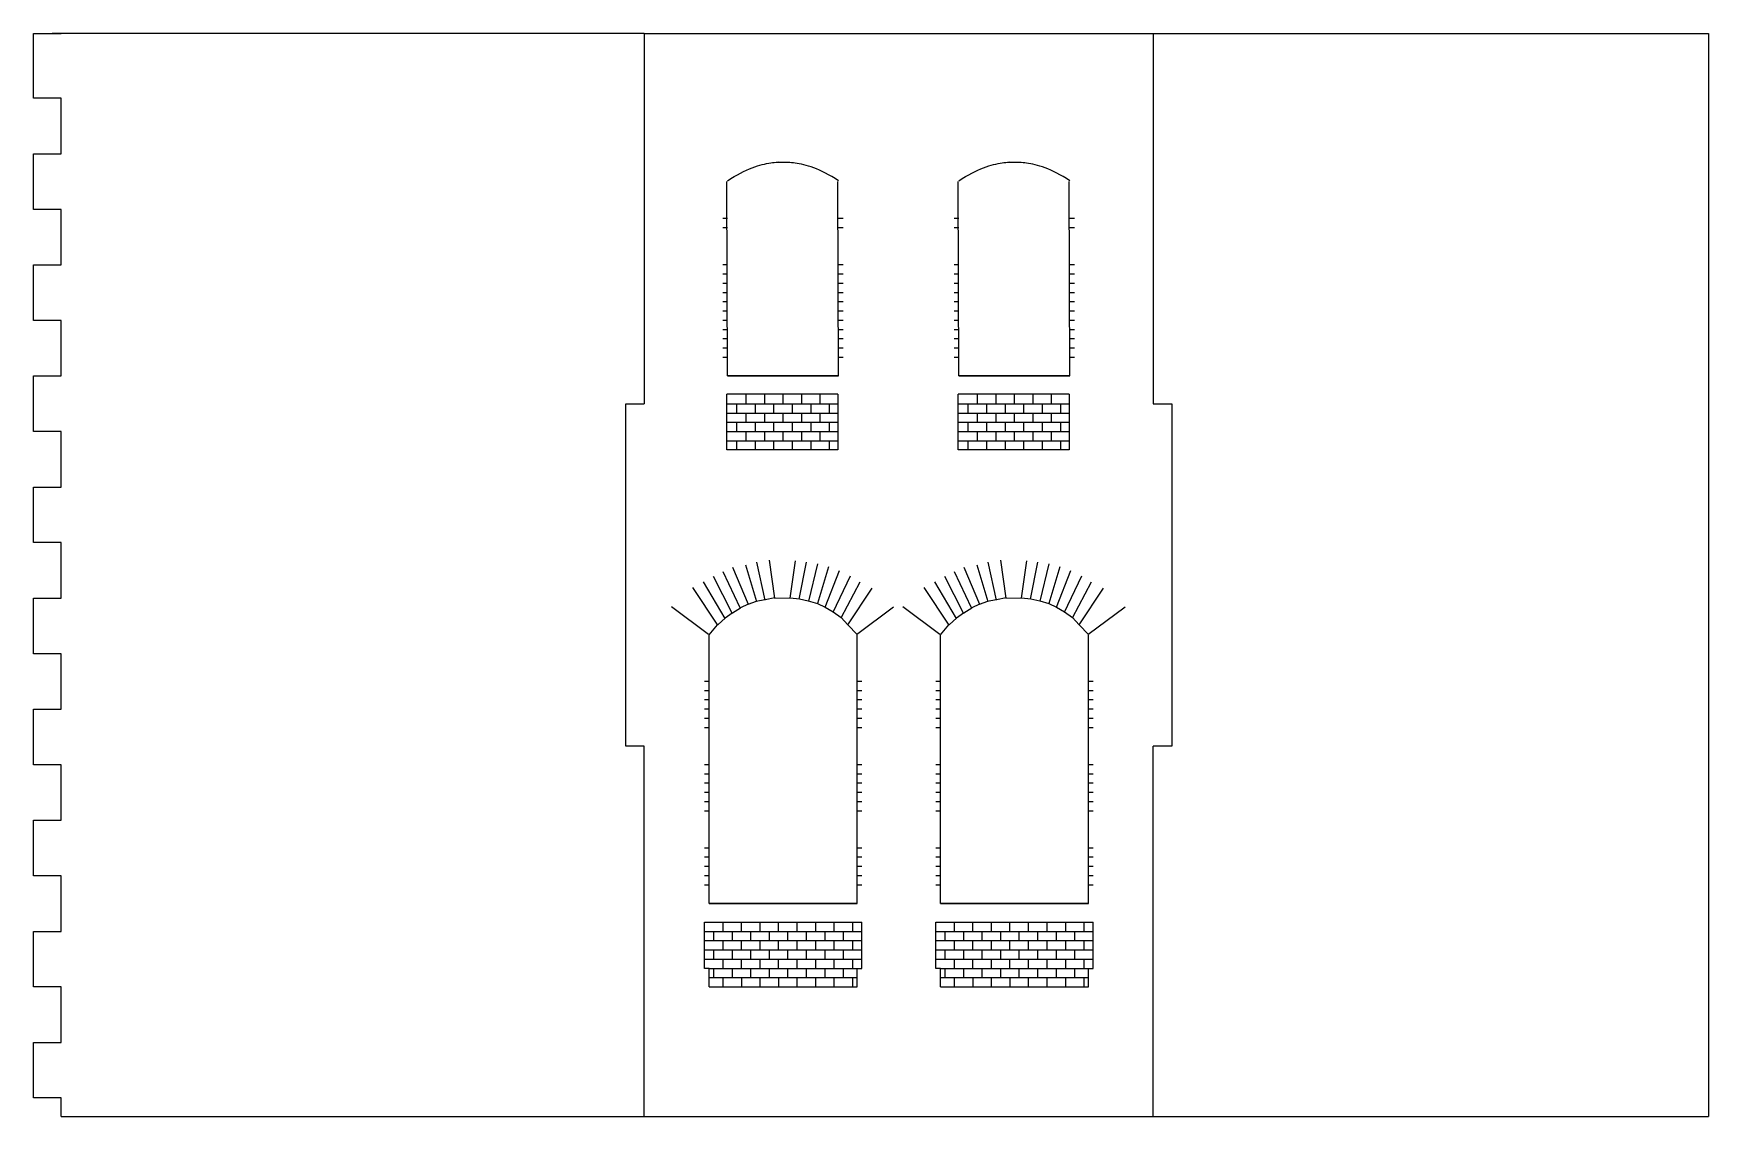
# Model space of a CAD drawing. Extents: x 11 to 192, y 47 to 164.
import ezdxf

# ---------------------------------------------------------------- set-up
doc = ezdxf.new("R2010")
doc.units = 0
doc.header["$MEASUREMENT"] = 0
doc.layers.add('OHNE_NAMEN', color=5, linetype='CONTINUOUS')

msp = doc.modelspace()

# ---------------------------------------------------------------- linework, layer by layer
at = {"layer": 'OHNE_NAMEN', "color": 5, "linetype": 'CONTINUOUS'}
for p, q in [((11, 157.0002), (11, 164)), ((11, 164), (14, 164)), ((77.0001, 164), (13, 164)), ((77.0001, 164), (131.9999, 164)), ((77.0004, 163.9997), (77.0004, 124)), ((131.9999, 164), (192, 164)), ((131.9999, 163.9997), (131.9999, 124)), ((192, 164), (192, 46.9999)), ((14, 157.0002), (11, 157.0002)), ((14, 151.0002), (14, 157.0002)), ((11, 145.0001), (11, 151.0002)), ((11, 151.0002), (14, 151.0002)), ((14, 145.0001), (11, 145.0001)), ((14, 139.0001), (14, 145.0001)), ((11, 133), (11, 139.0001)), ((11, 139.0001), (14, 139.0001)), ((14, 133), (11, 133)), ((14, 127), (14, 133)), ((11, 121), (11, 127)), ((11, 127), (14, 127)), ((75.0006, 86.9999), (75.0006, 123.9996)), ((75.0006, 123.9996), (77.0004, 123.9996)), ((131.9999, 123.9996), (133.9998, 123.9996)), ((133.9998, 123.9996), (133.9998, 86.9999)), ((14, 121), (11, 121)), ((14, 114.9999), (14, 121)), ((11, 109.0002), (11, 114.9999)), ((11, 114.9999), (14, 114.9999)), ((14, 109.0002), (11, 109.0002)), ((14, 103.0002), (14, 109.0002)), ((11, 97.0001), (11, 103.0002)), ((11, 103.0002), (14, 103.0002)), ((14, 97.0001), (11, 97.0001)), ((14, 91.0001), (14, 97.0001)), ((11, 85), (11, 91.0001)), ((11, 91.0001), (14, 91.0001)), ((77.0004, 86.9999), (75.0006, 86.9999)), ((77.0004, 46.9999), (77.0004, 86.9996)), ((133.9998, 86.9999), (131.9999, 86.9999)), ((131.9999, 46.9999), (131.9999, 86.9996)), ((14, 85), (11, 85)), ((14, 79), (14, 85)), ((11, 73), (11, 79)), ((11, 79), (14, 79)), ((14, 73), (11, 73)), ((14, 66.9999), (14, 73)), ((11, 60.9999), (11, 66.9999)), ((11, 66.9999), (14, 66.9999)), ((14, 60.9999), (11, 60.9999)), ((14, 55.0002), (14, 60.9999)), ((11, 49.0001), (11, 55.0002)), ((11, 55.0002), (14, 55.0002)), ((14, 49.0001), (11, 49.0001)), ((14, 46.9999), (14, 49.0001)), ((14, 47.0002), (76.9997, 47.0002)), ((77.0001, 46.9999), (131.9999, 46.9999)), ((131.9999, 47.0002), (192, 47.0002))]:
    msp.add_line(p, q, dxfattribs=at)
at = {"layer": 'OHNE_NAMEN', "color": 1, "linetype": 'CONTINUOUS'}
for p, q in [((92.5089, 150.0808), (91.5091, 150.0886)), ((117.5092, 150.0808), (116.5094, 150.0886)), ((85.9998, 127), (85.9264, 148.0294)), ((97.9999, 127), (97.9265, 148.0294)), ((111.0001, 126.9996), (110.9267, 148.0294)), ((123.0002, 126.9996), (122.9268, 148.0294)), ((85.9998, 143.9996), (85.4999, 143.9996)), ((85.9998, 142.9995), (85.4999, 142.9995)), ((98.4998, 143.9996), (97.9999, 143.9996)), ((98.4998, 142.9995), (97.9999, 142.9995)), ((111.0001, 143.9996), (110.5002, 143.9996)), ((111.0001, 142.9995), (110.5002, 142.9995)), ((123.5001, 143.9996), (123.0002, 143.9996)), ((123.5001, 142.9995), (123.0002, 142.9995)), ((85.9998, 139.0001), (85.4999, 139.0001)), ((85.9998, 137.9996), (85.4999, 137.9996)), ((98.4998, 139.0001), (97.9999, 139.0001)), ((98.4998, 137.9996), (97.9999, 137.9996)), ((111.0001, 139.0001), (110.5002, 139.0001)), ((111.0001, 137.9996), (110.5002, 137.9996)), ((123.5001, 139.0001), (123.0002, 139.0001)), ((123.5001, 137.9996), (123.0002, 137.9996)), ((85.9998, 136.9995), (85.4999, 136.9995)), ((85.9998, 135.9997), (85.4999, 135.9997)), ((98.4998, 136.9995), (97.9999, 136.9995)), ((98.4998, 135.9997), (97.9999, 135.9997)), ((111.0001, 136.9995), (110.5002, 136.9995)), ((111.0001, 135.9997), (110.5002, 135.9997)), ((123.5001, 136.9995), (123.0002, 136.9995)), ((123.5001, 135.9997), (123.0002, 135.9997)), ((85.9998, 134.9996), (85.4999, 134.9996)), ((85.9998, 133.9998), (85.4999, 133.9998)), ((98.4998, 134.9996), (97.9999, 134.9996)), ((98.4998, 133.9998), (97.9999, 133.9998)), ((111.0001, 134.9996), (110.5002, 134.9996)), ((111.0001, 133.9998), (110.5002, 133.9998)), ((123.5001, 134.9996), (123.0002, 134.9996)), ((123.5001, 133.9998), (123.0002, 133.9998)), ((85.9998, 132.9997), (85.4999, 132.9997)), ((98.4998, 132.9997), (97.9999, 132.9997)), ((111.0001, 132.9997), (110.5002, 132.9997)), ((123.5001, 132.9997), (123.0002, 132.9997)), ((85.9998, 131.9996), (85.4999, 131.9996)), ((85.9998, 131.0001), (85.4999, 131.0001)), ((98.4998, 131.9996), (97.9999, 131.9996)), ((98.4998, 131.0001), (97.9999, 131.0001)), ((111.0001, 131.9996), (110.5002, 131.9996)), ((111.0001, 130.9998), (110.5002, 130.9998)), ((123.5001, 131.9996), (123.0002, 131.9996)), ((123.5001, 130.9998), (123.0002, 130.9998)), ((85.9998, 130), (85.4999, 130)), ((85.9998, 128.9995), (85.4999, 128.9995)), ((98.4998, 130), (97.9999, 130)), ((98.4998, 128.9995), (97.9999, 128.9995)), ((111.0001, 129.9997), (110.5002, 129.9997)), ((111.0001, 128.9995), (110.5002, 128.9995)), ((123.5001, 129.9997), (123.0002, 129.9997)), ((123.5001, 128.9995), (123.0002, 128.9995)), ((85.9882, 127.0702), (97.9879, 127.0702)), ((85.9998, 127.0004), (97.9999, 127.0004)), ((110.9885, 127.0702), (122.9882, 127.0702)), ((110.9998, 127.0004), (122.9999, 127.0004)), ((85.7426, 100.8578), (86.4955, 101.4222)), ((86.5188, 101.4222), (87.3891, 101.9401)), ((88.2357, 102.3394), (87.3891, 101.9401)), ((89.1057, 102.6216), (88.1888, 102.3041)), ((90.0112, 102.8333), (89.094, 102.6216)), ((91.1049, 103.0213), (90.0465, 102.8333)), ((91.0816, 102.9984), (92.7746, 103.0213)), ((92.7746, 103.0213), (93.7627, 102.9275)), ((93.7627, 102.9275), (94.7268, 102.7158)), ((94.7268, 102.7158), (95.7146, 102.4336)), ((95.7146, 102.4336), (96.5376, 102.0336)), ((96.5376, 102.0336), (97.4079, 101.5164)), ((97.4079, 101.5164), (98.2782, 100.9047)), ((110.7426, 100.8578), (111.4954, 101.4222)), ((111.5187, 101.4222), (112.389, 101.9397)), ((113.2357, 102.3394), (112.389, 101.9397)), ((114.1056, 102.6216), (113.1887, 102.3041)), ((115.0112, 102.8333), (114.094, 102.6216)), ((116.1048, 103.0213), (115.0465, 102.8333)), ((116.0815, 102.9981), (117.7745, 103.0213)), ((117.7745, 103.0213), (118.7626, 102.9275)), ((118.7626, 102.9275), (119.7268, 102.7158)), ((119.7268, 102.7158), (120.7146, 102.4336)), ((120.7146, 102.4336), (121.5376, 102.0336)), ((121.5376, 102.0336), (122.4079, 101.5164)), ((122.4079, 101.5164), (123.2782, 100.9047)), ((84.0257, 99.0469), (84.9196, 100.1053)), ((84.9432, 100.1053), (85.7663, 100.8578)), ((98.2782, 100.9047), (98.9838, 100.1286)), ((98.9838, 100.1286), (99.9949, 99.0702)), ((109.0256, 99.0469), (109.9196, 100.1053)), ((109.9432, 100.1053), (110.7662, 100.8578)), ((123.2782, 100.9047), (123.9838, 100.1286)), ((123.9838, 100.1286), (124.9948, 99.0702)), ((83.9999, 69.9999), (83.9999, 98.9997)), ((99.9998, 69.9999), (100.0001, 98.9997)), ((108.9999, 69.9999), (108.9999, 98.9997)), ((124.9997, 69.9999), (125.0001, 98.9997)), ((83.9999, 93.9997), (83.5, 93.9997)), ((83.9999, 92.9996), (83.5, 92.9996)), ((100.5, 93.9997), (99.9998, 93.9997)), ((100.5, 92.9996), (99.9998, 92.9996)), ((108.9999, 93.9997), (108.5, 93.9997)), ((108.9999, 92.9996), (108.5, 92.9996)), ((125.5, 93.9997), (124.9997, 93.9997)), ((125.5, 92.9996), (124.9997, 92.9996)), ((83.9999, 91.9995), (83.5, 91.9995)), ((83.9999, 90.9997), (83.5, 90.9997)), ((100.5, 91.9995), (99.9998, 91.9995)), ((100.5, 90.9997), (99.9998, 90.9997)), ((108.9999, 91.9995), (108.5, 91.9995)), ((108.9999, 90.9997), (108.5, 90.9997)), ((125.5, 91.9995), (124.9997, 91.9995)), ((125.5, 90.9997), (124.9997, 90.9997)), ((83.9999, 89.9996), (83.5, 89.9996)), ((83.9999, 88.9998), (83.5, 88.9998)), ((100.5, 89.9996), (99.9998, 89.9996)), ((100.5, 88.9998), (99.9998, 88.9998)), ((108.9999, 90), (108.5, 90)), ((108.9999, 89.0002), (108.5, 89.0002)), ((125.5, 90), (124.9997, 90)), ((125.5, 89.0002), (124.9997, 89.0002)), ((83.9999, 84.9997), (83.5, 84.9997)), ((83.9999, 83.9996), (83.5, 83.9996)), ((100.5, 84.9997), (99.9998, 84.9997)), ((100.5, 83.9996), (99.9998, 83.9996)), ((108.9999, 84.9997), (108.5, 84.9997)), ((108.9999, 83.9999), (108.5, 83.9999)), ((125.5, 84.9997), (124.9997, 84.9997)), ((125.5, 83.9999), (124.9997, 83.9999)), ((83.9999, 82.9998), (83.5, 82.9998)), ((83.9999, 81.9997), (83.5, 81.9997)), ((100.5, 82.9998), (99.9998, 82.9998)), ((100.5, 81.9997), (99.9998, 81.9997)), ((108.9999, 82.9998), (108.5, 82.9998)), ((108.9999, 82), (108.5, 82)), ((125.5, 82.9998), (124.9997, 82.9998)), ((125.5, 82), (124.9997, 82)), ((83.9999, 80.9995), (83.5, 80.9995)), ((83.9999, 79.9998), (83.5, 79.9998)), ((100.5, 80.9995), (99.9998, 80.9995)), ((100.5, 79.9998), (99.9998, 79.9998)), ((108.9999, 80.9995), (108.5, 80.9995)), ((108.9999, 79.9998), (108.5, 79.9998)), ((125.5, 80.9995), (124.9997, 80.9995)), ((125.5, 79.9998), (124.9997, 79.9998)), ((83.9999, 76), (83.5, 76)), ((83.9999, 74.9999), (83.5, 74.9999)), ((100.5, 76), (99.9998, 76)), ((100.5, 74.9999), (99.9998, 74.9999)), ((108.9999, 76), (108.5, 76)), ((108.9999, 74.9999), (108.5, 74.9999)), ((125.5, 76), (124.9997, 76)), ((125.5, 74.9999), (124.9997, 74.9999)), ((83.9999, 74.0001), (83.5, 74.0001)), ((83.9999, 73), (83.5, 73)), ((100.5, 74.0001), (99.9998, 74.0001)), ((100.5, 73), (99.9998, 73)), ((108.9999, 74.0001), (108.5, 74.0001)), ((108.9999, 73), (108.5, 73)), ((125.5, 74.0001), (124.9997, 74.0001)), ((125.5, 73), (124.9997, 73)), ((83.9999, 72.0002), (83.5, 72.0002)), ((100.5, 72.0002), (99.9998, 72.0002)), ((108.9999, 72.0002), (108.5, 72.0002)), ((125.5, 72.0002), (124.9997, 72.0002)), ((99.9998, 70.0003), (83.9999, 70.0003)), ((83.9999, 70.0003), (99.9998, 70.0003)), ((125.0001, 70.0003), (108.9999, 70.0003)), ((108.9999, 70.0003), (124.9997, 70.0003))]:
    msp.add_line(p, q, dxfattribs=at)
at = {"layer": 'OHNE_NAMEN', "color": 7, "linetype": 'CONTINUOUS'}
for p, q in [((97.9265, 125.0294), (85.9264, 125.0294)), ((85.9264, 119.0293), (85.9264, 125.0294)), ((88.0173, 124.0293), (88.0173, 125.0294)), ((90.0172, 124.0293), (90.0172, 125.0294)), ((92.0175, 124.0293), (92.0175, 125.0294)), ((94.0174, 124.0293), (94.0174, 125.0294)), ((96.0173, 124.0293), (96.0173, 125.0294)), ((97.9265, 125.0294), (97.9265, 119.0293)), ((122.9268, 125.0294), (110.9267, 125.0294)), ((110.9267, 119.0293), (110.9267, 125.0294)), ((113.0176, 124.0293), (113.0176, 125.0294)), ((115.0176, 124.0293), (115.0176, 125.0294)), ((117.0178, 124.0293), (117.0178, 125.0294)), ((119.0177, 124.0293), (119.0177, 125.0294)), ((121.0176, 124.0293), (121.0176, 125.0294)), ((122.9268, 125.0294), (122.9268, 119.0293)), ((85.9998, 123.9996), (97.9999, 123.9996)), ((87.0172, 123.0295), (87.0172, 124.0293)), ((89.0171, 123.0295), (89.0171, 124.0293)), ((91.0174, 123.0295), (91.0174, 124.0293)), ((93.0173, 123.0295), (93.0173, 124.0293)), ((95.0172, 123.0295), (95.0172, 124.0293)), ((97.0174, 123.0295), (97.0174, 124.0293)), ((111.0001, 123.9996), (123.0002, 123.9996)), ((112.0175, 123.0291), (112.0175, 124.0293)), ((114.0174, 123.0291), (114.0174, 124.0293)), ((116.0177, 123.0291), (116.0177, 124.0293)), ((118.0176, 123.0291), (118.0176, 124.0293)), ((120.0175, 123.0291), (120.0175, 124.0293)), ((122.0177, 123.0291), (122.0177, 124.0293)), ((85.9998, 122.9995), (97.9999, 122.9995)), ((85.9998, 122.0001), (97.9999, 122.0001)), ((87.0172, 121.0296), (87.0172, 122.0294)), ((88.0173, 122.0294), (88.0173, 123.0295)), ((89.0171, 121.0296), (89.0171, 122.0294)), ((90.0172, 122.0294), (90.0172, 123.0295)), ((91.0174, 121.0296), (91.0174, 122.0294)), ((92.0175, 122.0294), (92.0175, 123.0295)), ((93.0173, 121.0296), (93.0173, 122.0294)), ((94.0174, 122.0294), (94.0174, 123.0295)), ((95.0172, 121.0296), (95.0172, 122.0294)), ((96.0173, 122.0294), (96.0173, 123.0295)), ((97.0174, 121.0296), (97.0174, 122.0294)), ((111.0001, 122.9995), (123.0002, 122.9995)), ((111.0001, 121.9997), (123.0002, 121.9997)), ((112.0175, 121.0292), (112.0175, 122.0294)), ((113.0176, 122.0294), (113.0176, 123.0295)), ((114.0174, 121.0292), (114.0174, 122.0294)), ((115.0176, 122.0294), (115.0176, 123.0295)), ((116.0177, 121.0292), (116.0177, 122.0294)), ((117.0178, 122.0294), (117.0178, 123.0295)), ((118.0176, 121.0292), (118.0176, 122.0294)), ((119.0177, 122.0294), (119.0177, 123.0295)), ((120.0175, 121.0292), (120.0175, 122.0294)), ((121.0176, 122.0294), (121.0176, 123.0295)), ((122.0177, 121.0292), (122.0177, 122.0294)), ((85.9998, 120.9996), (97.9999, 120.9996)), ((85.9998, 120.0002), (97.9999, 120.0002)), ((87.0172, 119.0293), (87.0172, 120.0295)), ((88.0173, 120.0295), (88.0173, 121.0296)), ((89.0171, 119.0293), (89.0171, 120.0295)), ((90.0172, 120.0295), (90.0172, 121.0296)), ((91.0174, 119.0293), (91.0174, 120.0295)), ((92.0175, 120.0295), (92.0175, 121.0296)), ((93.0173, 119.0293), (93.0173, 120.0295)), ((94.0174, 120.0295), (94.0174, 121.0296)), ((95.0172, 119.0293), (95.0172, 120.0295)), ((96.0173, 120.0295), (96.0173, 121.0296)), ((97.0174, 119.0293), (97.0174, 120.0295)), ((111.0001, 120.9996), (123.0002, 120.9996)), ((111.0001, 119.9998), (123.0002, 119.9998)), ((112.0175, 119.0293), (112.0175, 120.0295)), ((113.0176, 120.0291), (113.0176, 121.0292)), ((114.0174, 119.0293), (114.0174, 120.0295)), ((115.0176, 120.0291), (115.0176, 121.0292)), ((116.0177, 119.0293), (116.0177, 120.0295)), ((117.0178, 120.0291), (117.0178, 121.0292)), ((118.0176, 119.0293), (118.0176, 120.0295)), ((119.0177, 120.0291), (119.0177, 121.0292)), ((120.0175, 119.0293), (120.0175, 120.0295)), ((121.0176, 120.0291), (121.0176, 121.0292)), ((122.0177, 119.0293), (122.0177, 120.0295)), ((97.9265, 119.0293), (85.9264, 119.0293)), ((122.9268, 119.0293), (110.9267, 119.0293)), ((89.1233, 106.8853), (90.0405, 102.7927)), ((91.0989, 103.0048), (90.5461, 107.0984)), ((92.7746, 103.0048), (93.3418, 107.0427)), ((93.7447, 102.8986), (94.5208, 106.8853)), ((114.1233, 106.8853), (115.0405, 102.7927)), ((116.0988, 103.0048), (115.546, 107.0984)), ((117.7745, 103.0048), (118.3418, 107.0427)), ((118.7446, 102.8986), (119.5208, 106.8853)), ((86.5127, 101.3816), (84.4666, 105.3327)), ((87.3594, 101.9464), (85.525, 105.827)), ((88.2766, 102.2992), (86.5833, 106.3205)), ((87.9239, 106.6027), (89.1233, 102.652)), ((95.7203, 106.7089), (94.7325, 102.6869)), ((96.9197, 106.3911), (95.7203, 102.4047)), ((96.5316, 102.0166), (98.0839, 106.0034)), ((97.4136, 101.4875), (99.2833, 105.4033)), ((111.5127, 101.3816), (109.4666, 105.3327)), ((112.3594, 101.9464), (110.5249, 105.827)), ((113.2766, 102.2992), (111.5833, 106.3205)), ((112.9238, 106.6027), (114.1233, 102.652)), ((120.7202, 106.7089), (119.7324, 102.6869)), ((121.9197, 106.3911), (120.7202, 102.4047)), ((121.5316, 102.0166), (123.0838, 106.0034)), ((122.4135, 101.4875), (124.2833, 105.4033)), ((84.9489, 100.0686), (82.2307, 104.1453)), ((85.7366, 100.8172), (83.4083, 104.7686)), ((98.2602, 100.8881), (100.3416, 104.7686)), ((99.0011, 100.1116), (101.6113, 104.062)), ((109.9488, 100.0686), (107.2307, 104.1453)), ((110.7366, 100.8172), (108.4083, 104.7686)), ((123.2602, 100.8881), (125.3416, 104.7686)), ((124.001, 100.1116), (126.6112, 104.062)), ((83.9488, 99.0685), (79.949, 102.0681)), ((99.949, 99.0685), (103.9488, 102.0681)), ((108.9487, 99.0685), (104.9489, 102.0681)), ((124.9489, 99.0685), (128.9487, 102.0681)), ((99.9913, 99.0233), (99.9444, 99.0469)), ((124.9913, 99.0233), (124.9444, 99.0469)), ((83.4997, 63.0001), (83.5, 68)), ((83.4997, 68), (100.4997, 68)), ((83.5, 66.9999), (100.5, 66.9999)), ((84.5174, 66.0294), (84.5174, 67.0295)), ((85.5172, 67.0295), (85.5172, 68.0297)), ((86.5173, 66.0294), (86.5173, 67.0295)), ((87.5171, 67.0295), (87.5171, 68.0297)), ((88.5176, 66.0294), (88.5176, 67.0295)), ((89.5174, 67.0295), (89.5174, 68.0297)), ((90.5175, 66.0294), (90.5175, 67.0295)), ((91.5173, 67.0295), (91.5173, 68.0297)), ((92.5174, 66.0294), (92.5174, 67.0295)), ((93.5172, 67.0295), (93.5172, 68.0297)), ((94.5176, 66.0294), (94.5176, 67.0295)), ((95.4998, 68), (95.4998, 66.9999)), ((96.4999, 66.9999), (96.4999, 66.0001)), ((97.5, 68), (97.5, 66.9999)), ((98.4998, 66.9999), (98.4998, 66.0001)), ((99.4999, 68), (99.4999, 66.9999)), ((100.4997, 63.0001), (100.5, 68)), ((108.4996, 63.0001), (108.5, 68)), ((108.4996, 68), (125.4996, 68)), ((108.5, 66.9999), (125.5, 66.9999)), ((109.5174, 66.0294), (109.5174, 67.0295)), ((110.5172, 67.0295), (110.5172, 68.0297)), ((111.5173, 66.0294), (111.5173, 67.0295)), ((112.5171, 67.0295), (112.5171, 68.0297)), ((113.5175, 66.0294), (113.5175, 67.0295)), ((114.5173, 67.0295), (114.5173, 68.0297)), ((115.5174, 66.0294), (115.5174, 67.0295)), ((116.5172, 67.0295), (116.5172, 68.0297)), ((117.5173, 66.0294), (117.5173, 67.0295)), ((118.5171, 67.0295), (118.5171, 68.0297)), ((119.5176, 66.0294), (119.5176, 67.0295)), ((120.4997, 68), (120.4997, 66.9999)), ((121.4998, 66.9999), (121.4998, 66.0001)), ((122.5, 68), (122.5, 66.9999)), ((123.4997, 66.9999), (123.4997, 66.0001)), ((124.4999, 68), (124.4999, 66.9999)), ((125.4996, 63.0001), (125.5, 68)), ((83.5, 66.0001), (100.5, 66.0001)), ((85.5172, 65.0296), (85.5172, 66.0298)), ((87.5171, 65.0296), (87.5171, 66.0298)), ((89.5174, 65.0296), (89.5174, 66.0298)), ((91.5173, 65.0296), (91.5173, 66.0298)), ((93.5172, 65.0296), (93.5172, 66.0298)), ((95.4998, 66.0001), (95.4998, 65)), ((97.5, 66.0001), (97.5, 65)), ((99.4999, 66.0001), (99.4999, 65)), ((108.5, 66.0001), (125.5, 66.0001)), ((110.5172, 65.0296), (110.5172, 66.0298)), ((112.5171, 65.0296), (112.5171, 66.0298)), ((114.5173, 65.0296), (114.5173, 66.0298)), ((116.5172, 65.0296), (116.5172, 66.0298)), ((118.5171, 65.0296), (118.5171, 66.0298)), ((120.4997, 66.0001), (120.4997, 65)), ((122.5, 66.0001), (122.5, 65)), ((124.4999, 66.0001), (124.4999, 65)), ((83.5, 65), (100.5, 65)), ((83.5, 63.9999), (100.5, 63.9999)), ((84.5174, 64.0295), (84.5174, 65.0296)), ((85.5172, 63.0294), (85.5172, 64.0299)), ((86.5173, 64.0295), (86.5173, 65.0296)), ((87.5171, 63.0294), (87.5171, 64.0299)), ((88.5176, 64.0295), (88.5176, 65.0296)), ((89.5174, 63.0294), (89.5174, 64.0299)), ((90.5175, 64.0295), (90.5175, 65.0296)), ((91.5173, 63.0294), (91.5173, 64.0299)), ((92.5174, 64.0295), (92.5174, 65.0296)), ((93.5172, 63.0294), (93.5172, 64.0299)), ((94.5176, 64.0295), (94.5176, 65.0296)), ((95.4998, 63.9999), (95.4998, 63.0001)), ((96.4999, 65), (96.4999, 63.9999)), ((97.5, 63.9999), (97.5, 63.0001)), ((98.4998, 65), (98.4998, 63.9999)), ((99.4999, 63.9999), (99.4999, 63.0001)), ((108.5, 65), (125.5, 65)), ((108.5, 63.9999), (125.5, 63.9999)), ((109.5174, 64.0295), (109.5174, 65.0296)), ((110.5172, 63.0294), (110.5172, 64.0299)), ((111.5173, 64.0295), (111.5173, 65.0296)), ((112.5171, 63.0294), (112.5171, 64.0299)), ((113.5175, 64.0295), (113.5175, 65.0296)), ((114.5173, 63.0294), (114.5173, 64.0299)), ((115.5174, 64.0295), (115.5174, 65.0296)), ((116.5172, 63.0294), (116.5172, 64.0299)), ((117.5173, 64.0295), (117.5173, 65.0296)), ((118.5171, 63.0294), (118.5171, 64.0299)), ((119.5176, 64.0295), (119.5176, 65.0296)), ((120.4997, 63.9999), (120.4997, 63.0001)), ((121.4998, 65), (121.4998, 63.9999)), ((122.5, 63.9999), (122.5, 63.0001)), ((123.4997, 65), (123.4997, 63.9999)), ((124.4999, 63.9999), (124.4999, 63.0001)), ((83.9999, 63.0001), (83.4997, 63.0001)), ((83.9999, 60.9999), (83.9999, 63.0001)), ((83.9999, 63.0001), (99.9998, 63.0001)), ((83.9999, 62), (99.9998, 62)), ((84.5174, 62.0296), (84.5174, 63.0298)), ((85.4999, 62), (85.4999, 60.9999)), ((86.5173, 62.0296), (86.5173, 63.0298)), ((87.4998, 62), (87.4998, 60.9999)), ((88.5176, 62.0296), (88.5176, 63.0298)), ((89.5001, 62), (89.5001, 60.9999)), ((90.5175, 62.0296), (90.5175, 63.0298)), ((91.5, 62), (91.5, 60.9999)), ((92.5174, 62.0296), (92.5174, 63.0298)), ((93.4999, 62), (93.4999, 60.9999)), ((94.5176, 62.0296), (94.5176, 63.0298)), ((95.4998, 62), (95.4998, 60.9999)), ((96.4999, 63.0001), (96.4999, 62)), ((97.5, 62), (97.5, 60.9999)), ((98.4998, 63.0001), (98.4998, 62)), ((99.4999, 62), (99.4999, 60.9999)), ((99.9998, 60.9999), (99.9998, 63.0001)), ((99.9998, 63.0001), (100.4997, 63.0001)), ((108.9999, 63.0001), (108.4996, 63.0001)), ((108.9999, 60.9999), (108.9999, 63.0001)), ((108.9999, 63.0001), (124.9997, 63.0001)), ((108.9999, 62), (124.9997, 62)), ((109.5174, 62.0296), (109.5174, 63.0298)), ((110.4999, 62), (110.4999, 60.9999)), ((111.5173, 62.0296), (111.5173, 63.0298)), ((112.4998, 62), (112.4998, 60.9999)), ((113.5175, 62.0296), (113.5175, 63.0298)), ((114.5, 62), (114.5, 60.9999)), ((115.5174, 62.0296), (115.5174, 63.0298)), ((116.4999, 62), (116.4999, 60.9999)), ((117.5173, 62.0296), (117.5173, 63.0298)), ((118.4998, 62), (118.4998, 60.9999)), ((119.5176, 62.0296), (119.5176, 63.0298)), ((120.4997, 62), (120.4997, 60.9999)), ((121.4998, 63.0001), (121.4998, 62)), ((122.5, 62), (122.5, 60.9999)), ((123.4997, 63.0001), (123.4997, 62)), ((124.4999, 62), (124.4999, 60.9999)), ((124.9997, 60.9999), (124.9997, 63.0001)), ((124.9997, 63.0001), (125.4996, 63.0001)), ((83.9999, 60.9999), (99.9998, 60.9999)), ((108.9999, 60.9999), (124.9997, 60.9999))]:
    msp.add_line(p, q, dxfattribs=at)
for points in [[(86.3632, 148.3205), (86.7227, 148.5396)], [(86.7227, 148.5396), (87.0663, 148.7318)], [(87.0663, 148.7318), (87.4102, 148.9244)], [(87.4102, 148.9244), (87.7383, 149.0899)], [(87.7383, 149.0899), (88.0512, 149.2321)], [(88.0512, 149.2321), (88.3638, 149.3742)], [(88.3638, 149.3742), (88.6608, 149.4931)], [(88.6608, 149.4931), (88.9423, 149.5929)], [(88.9423, 149.5929), (89.2238, 149.6928)], [(89.2238, 149.6928), (89.4898, 149.7729)], [(89.4898, 149.7729), (89.74, 149.8374)], [(89.74, 149.8374), (89.9901, 149.902)], [(89.9901, 149.902), (90.2247, 149.9514)], [(90.2247, 149.9514), (90.4438, 149.9881)], [(90.4438, 149.9881), (90.6625, 150.0258)], [(90.6625, 150.0258), (90.866, 150.0505)], [(90.866, 150.0505), (91.0537, 150.0678)], [(91.0537, 150.0678), (91.2414, 150.0851)], [(91.2414, 150.0851), (91.4132, 150.0942)], [(91.4132, 150.0942), (91.5695, 150.0992)], [(91.5695, 150.0992), (91.7261, 150.1041)], [(91.7261, 150.1041), (91.8665, 150.1045)], [(91.8665, 150.1045), (91.9917, 150.1045)], [(92.1131, 150.0703), (91.9882, 150.0703)], [(92.2539, 150.0703), (92.1131, 150.0703)], [(92.4098, 150.0664), (92.2539, 150.0703)], [(92.5661, 150.0625), (92.4098, 150.0664)], [(92.7382, 150.0547), (92.5661, 150.0625)], [(92.9256, 150.0396), (92.7382, 150.0547)], [(93.1132, 150.0233), (92.9256, 150.0396)], [(93.3161, 150), (93.1132, 150.0233)], [(93.5348, 149.9651), (93.3161, 150)], [(93.7535, 149.9302), (93.5348, 149.9651)], [(93.9881, 149.8829), (93.7535, 149.9302)], [(94.2379, 149.8205), (93.9881, 149.8829)], [(94.488, 149.7577), (94.2379, 149.8205)], [(94.7536, 149.6797), (94.488, 149.7577)], [(95.0348, 149.582), (94.7536, 149.6797)], [(95.3163, 149.4846), (95.0348, 149.582)], [(95.613, 149.3675), (95.3163, 149.4846)], [(95.9256, 149.2264), (95.613, 149.3675)], [(96.2381, 149.086), (95.9256, 149.2264)], [(96.5662, 148.922), (96.2381, 149.086)], [(96.9098, 148.7304), (96.5662, 148.922)], [(97.2538, 148.5392), (96.9098, 148.7304)], [(97.6129, 148.3205), (97.2538, 148.5392)], [(111.3635, 148.3205), (111.723, 148.5396)], [(111.723, 148.5396), (112.0666, 148.7318)], [(112.0666, 148.7318), (112.4105, 148.9244)], [(112.4105, 148.9244), (112.7386, 149.0899)], [(112.7386, 149.0899), (113.0515, 149.2321)], [(113.0515, 149.2321), (113.3641, 149.3742)], [(113.3641, 149.3742), (113.6611, 149.4931)], [(113.6611, 149.4931), (113.9426, 149.5929)], [(113.9426, 149.5929), (114.2241, 149.6928)], [(114.2241, 149.6928), (114.4901, 149.7729)], [(114.4901, 149.7729), (114.7403, 149.8374)], [(114.7403, 149.8374), (114.9904, 149.902)], [(114.9904, 149.902), (115.225, 149.951)], [(115.225, 149.951), (115.4441, 149.9881)], [(115.4441, 149.9881), (115.6628, 150.0255)], [(115.6628, 150.0255), (115.8663, 150.0505)], [(115.8663, 150.0505), (116.054, 150.0678)], [(116.054, 150.0678), (116.2417, 150.0851)], [(116.2417, 150.0851), (116.4135, 150.0942)], [(116.4135, 150.0942), (116.5698, 150.0992)], [(116.5698, 150.0992), (116.7264, 150.1041)], [(116.7264, 150.1041), (116.8668, 150.1045)], [(116.8668, 150.1045), (116.9921, 150.1045)], [(117.1134, 150.0703), (116.9885, 150.0703)], [(117.2542, 150.0703), (117.1134, 150.0703)], [(117.4101, 150.0664), (117.2542, 150.0703)], [(117.5664, 150.0625), (117.4101, 150.0664)], [(117.7385, 150.0547), (117.5664, 150.0625)], [(117.9258, 150.0392), (117.7385, 150.0547)], [(118.1135, 150.0233), (117.9258, 150.0392)], [(118.3164, 150), (118.1135, 150.0233)], [(118.5351, 149.9648), (118.3164, 150)], [(118.7538, 149.9298), (118.5351, 149.9648)], [(118.9884, 149.8829), (118.7538, 149.9298)], [(119.2382, 149.8205), (118.9884, 149.8829)], [(119.4883, 149.7577), (119.2382, 149.8205)], [(119.7539, 149.6797), (119.4883, 149.7577)], [(120.0351, 149.582), (119.7539, 149.6797)], [(120.3166, 149.4843), (120.0351, 149.582)], [(120.6133, 149.3675), (120.3166, 149.4843)], [(120.9259, 149.2264), (120.6133, 149.3675)], [(121.2384, 149.086), (120.9259, 149.2264)], [(121.5665, 148.922), (121.2384, 149.086)], [(121.9101, 148.7304), (121.5665, 148.922)], [(122.2541, 148.5392), (121.9101, 148.7304)], [(122.6132, 148.3205), (122.2541, 148.5392)], [(85.9882, 148.0704), (86.3632, 148.3205)], [(97.9879, 148.0704), (97.6129, 148.3205)], [(110.9885, 148.0704), (111.3635, 148.3205)], [(122.9882, 148.0704), (122.6132, 148.3205)]]:
    msp.add_lwpolyline(points, dxfattribs=at)

doc.saveas('drawing.dxf')
